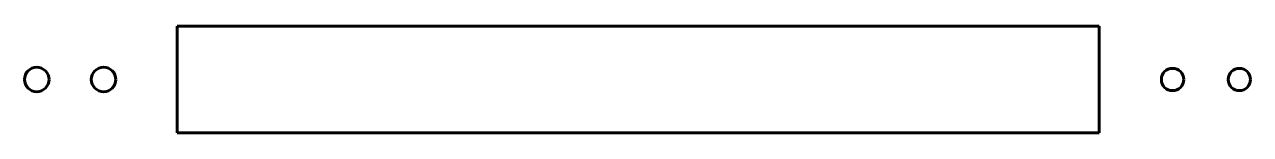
# Model space of a CAD drawing. Header units: millimetres. Extents: x 826 to 1101, y 228 to 252.
import ezdxf

# ---------------------------------------------------------------- set-up
doc = ezdxf.new("R2010")
doc.units = ezdxf.units.MM
doc.linetypes.add('K5LT32769', pattern=[0])
doc.linetypes.add('K5LT_BASIC', pattern=[0])
doc.layers.add('Системный слой', color=7, linetype='Continuous')

msp = doc.modelspace()

# ---------------------------------------------------------------- linework, layer by layer
at = {"layer": 'Системный слой', "color": 150, "linetype": 'K5LT_BASIC', "lineweight": 60, "true_color": 0x0080ff}
for p, q in [((860.89, 252.31), (859.89, 252.31)), ((859.89, 252.31), (859.89, 228.31)), ((1008.89, 252.31), (1066.89, 252.31)), ((1066.89, 252.31), (1066.89, 228.31)), ((860.89, 228.31), (859.89, 228.31)), ((1008.89, 228.31), (1066.89, 228.31))]:
    msp.add_line(p, q, dxfattribs=at)
for points in [[(860.89, 252.31), (1008.89, 252.31)], [(1008.89, 228.31), (860.89, 228.31)]]:
    msp.add_lwpolyline(points, dxfattribs=at)
at = {"layer": 'Системный слой', "color": 5, "linetype": 'K5LT32769', "lineweight": 60, "true_color": 0x0000ff}
for centre in [(828.39, 240.31), (843.39, 240.31)]:
    msp.add_circle(centre, 2.75, dxfattribs=at)
at = {"layer": 'Системный слой', "color": 150, "linetype": 'K5LT_BASIC', "lineweight": 60, "true_color": 0x0080ff}
for centre in [(1083.39, 240.31), (1098.39, 240.31)]:
    msp.add_circle(centre, 2.5, dxfattribs=at)

doc.saveas('drawing.dxf')
